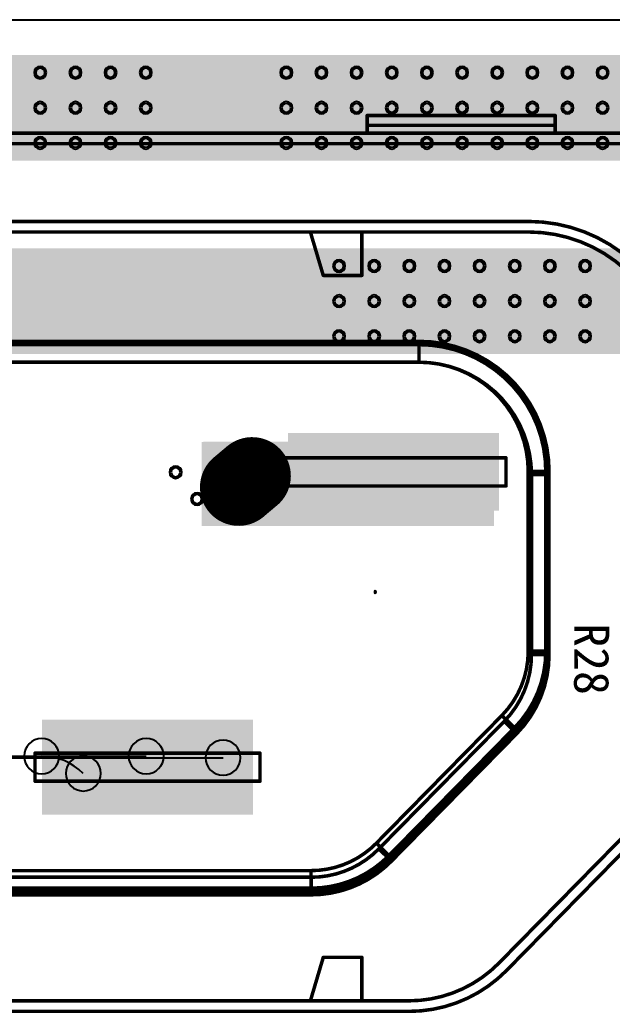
# Model space of a CAD drawing. Header units: inches. Extents: x 32166 to 66782, y 2386 to 7162.
# Drawn here: x 33003.7 to 33079.6, y 3838.2 to 3965.4 of the extents above; entities that cross this region are included whole.
import ezdxf

# ---------------------------------------------------------------- set-up
doc = ezdxf.new("R2010")
doc.units = ezdxf.units.IN
doc.header["$LTSCALE"] = 0.64311
doc.header["$MEASUREMENT"] = 0
for name, color, linetype in [('KEEPOUTLAYER', 6, 'CONTINUOUS'), ('MULTILAYER', 9, 'CONTINUOUS'), ('TOPLAYER', 1, 'CONTINUOUS'), ('TOPOVERLAY', 2, 'CONTINUOUS'), ('TOPSOLDER', 216, 'CONTINUOUS')]:
    doc.layers.add(name, color=color, linetype=linetype)
doc.styles.get("Standard").update_dxf_attribs({"font": 'txt', "width": 0.8})

msp = doc.modelspace()

# ---------------------------------------------------------------- linework, layer by layer
at = {"layer": 'KEEPOUTLAYER'}
msp.add_line((32666.61, 3965.35), (34174.11, 3965.35), dxfattribs=at)
at = {"layer": 'MULTILAYER', "const_width": 9}
msp.add_lwpolyline([(33033.48, 3906.99), (33031.76, 3905.54)], dxfattribs=at)
at = {"layer": 'MULTILAYER', "const_width": 4.5}
for points in [[(33032.04, 3908.71, 1), (33034.93, 3905.26, 1)], [(33030.31, 3907.26, 1), (33033.21, 3903.82, 1)]]:
    msp.add_lwpolyline(points, format="xyb", close=True, dxfattribs=at)
at = {"layer": 'MULTILAYER'}
for centre, start, end in [((33006.36, 3958.6), 0, 180), ((33006.36, 3958.6), 180, 0), ((33010.86, 3958.6), 0, 180), ((33010.86, 3958.6), 180, 0), ((33015.36, 3958.6), 0, 180), ((33015.36, 3958.6), 180, 0), ((33019.86, 3958.6), 0, 180), ((33019.86, 3958.6), 180, 0), ((33037.86, 3958.6), 0, 180), ((33037.86, 3958.6), 180, 0), ((33042.36, 3958.6), 0, 180), ((33042.36, 3958.6), 180, 0), ((33046.86, 3958.6), 0, 180), ((33046.86, 3958.6), 180, 0), ((33051.36, 3958.6), 0, 180), ((33051.36, 3958.6), 180, 0), ((33055.86, 3958.6), 0, 180), ((33055.86, 3958.6), 180, 0), ((33060.36, 3958.6), 0, 180), ((33060.36, 3958.6), 180, 0), ((33064.86, 3958.6), 0, 180), ((33064.86, 3958.6), 180, 0), ((33069.36, 3958.6), 0, 180), ((33069.36, 3958.6), 180, 0), ((33073.86, 3958.6), 0, 180), ((33073.86, 3958.6), 180, 0), ((33078.36, 3958.6), 0, 180), ((33078.36, 3958.6), 180, 0), ((33006.36, 3954.1), 0, 180), ((33010.86, 3954.1), 0, 180), ((33015.36, 3954.1), 0, 180), ((33019.86, 3954.1), 0, 180), ((33037.86, 3954.1), 0, 180), ((33042.36, 3954.1), 0, 180), ((33046.86, 3954.1), 0, 180), ((33051.36, 3954.1), 0, 180), ((33055.86, 3954.1), 0, 180), ((33060.36, 3954.1), 0, 180), ((33064.86, 3954.1), 0, 180), ((33069.36, 3954.1), 0, 180), ((33073.86, 3954.1), 0, 180), ((33078.36, 3954.1), 0, 180), ((33006.36, 3954.1), 180, 0), ((33010.86, 3954.1), 180, 0), ((33015.36, 3954.1), 180, 0), ((33019.86, 3954.1), 180, 0), ((33037.86, 3954.1), 180, 0), ((33042.36, 3954.1), 180, 0), ((33046.86, 3954.1), 180, 0), ((33051.36, 3954.1), 180, 0), ((33055.86, 3954.1), 180, 0), ((33060.36, 3954.1), 180, 0), ((33064.86, 3954.1), 180, 0), ((33069.36, 3954.1), 180, 0), ((33073.86, 3954.1), 180, 0), ((33078.36, 3954.1), 180, 0), ((33006.36, 3949.6), 0, 180), ((33006.36, 3949.6), 180, 0), ((33010.86, 3949.6), 0, 180), ((33010.86, 3949.6), 180, 0), ((33015.36, 3949.6), 0, 180), ((33015.36, 3949.6), 180, 0), ((33019.86, 3949.6), 0, 180), ((33019.86, 3949.6), 180, 0), ((33037.86, 3949.6), 0, 180), ((33037.86, 3949.6), 180, 0), ((33042.36, 3949.6), 0, 180), ((33042.36, 3949.6), 180, 0), ((33046.86, 3949.6), 0, 180), ((33046.86, 3949.6), 180, 0), ((33051.36, 3949.6), 0, 180), ((33051.36, 3949.6), 180, 0), ((33055.86, 3949.6), 0, 180), ((33055.86, 3949.6), 180, 0), ((33060.36, 3949.6), 0, 180), ((33060.36, 3949.6), 180, 0), ((33064.86, 3949.6), 0, 180), ((33064.86, 3949.6), 180, 0), ((33069.36, 3949.6), 0, 180), ((33069.36, 3949.6), 180, 0), ((33073.86, 3949.6), 0, 180), ((33073.86, 3949.6), 180, 0), ((33078.36, 3949.6), 0, 180), ((33078.36, 3949.6), 180, 0), ((33044.61, 3933.85), 0, 180), ((33049.11, 3933.85), 0, 180), ((33053.61, 3933.85), 0, 180), ((33058.11, 3933.85), 0, 180), ((33062.61, 3933.85), 0, 180), ((33067.11, 3933.85), 0, 180), ((33071.61, 3933.85), 0, 180), ((33076.11, 3933.85), 0, 180), ((33044.61, 3933.85), 180, 0), ((33049.11, 3933.85), 180, 0), ((33053.61, 3933.85), 180, 0), ((33058.11, 3933.85), 180, 0), ((33062.61, 3933.85), 180, 0), ((33067.11, 3933.85), 180, 0), ((33071.61, 3933.85), 180, 0), ((33076.11, 3933.85), 180, 0), ((33044.61, 3929.35), 0, 180), ((33044.61, 3929.35), 180, 0), ((33049.11, 3929.35), 0, 180), ((33049.11, 3929.35), 180, 0), ((33053.61, 3929.35), 0, 180), ((33053.61, 3929.35), 180, 0), ((33058.11, 3929.35), 0, 180), ((33058.11, 3929.35), 180, 0), ((33062.61, 3929.35), 0, 180), ((33062.61, 3929.35), 180, 0), ((33067.11, 3929.35), 0, 180), ((33067.11, 3929.35), 180, 0), ((33071.61, 3929.35), 0, 180), ((33071.61, 3929.35), 180, 0), ((33076.11, 3929.35), 0, 180), ((33076.11, 3929.35), 180, 0), ((33044.61, 3924.85), 0, 180), ((33049.11, 3924.85), 0, 180), ((33053.61, 3924.85), 0, 180), ((33058.11, 3924.85), 0, 180), ((33062.61, 3924.85), 0, 180), ((33067.11, 3924.85), 0, 180), ((33071.61, 3924.85), 0, 180), ((33076.11, 3924.85), 0, 180), ((33044.61, 3924.85), 180, 0), ((33049.11, 3924.85), 180, 0), ((33053.61, 3924.85), 180, 0), ((33058.11, 3924.85), 180, 0), ((33062.61, 3924.85), 180, 0), ((33067.11, 3924.85), 180, 0), ((33071.61, 3924.85), 180, 0), ((33076.11, 3924.85), 180, 0), ((33023.69, 3907.44), 0, 180), ((33023.69, 3907.44), 180, 0), ((33026.43, 3904.02), 0, 180), ((33026.43, 3904.02), 180, 0)]:
    msp.add_arc(centre, 0.562, start, end, dxfattribs=at)
for points in [[(33064.64, 3911.99), (33038.54, 3911.99), (33064.64, 3902.99), (33038.54, 3902.99)], [(33007.04, 3864.06), (33033.14, 3864.06), (33007.04, 3875.31), (33033.14, 3875.31)]]:
    msp.add_solid(points, dxfattribs=at)
at = {"layer": 'TOPLAYER'}
msp.add_line((32919.71, 3871.1), (33019.92, 3871.1), dxfattribs=at)
at = {"layer": 'TOPLAYER', "const_width": 9}
msp.add_lwpolyline([(33033.48, 3906.99), (33031.76, 3905.54)], dxfattribs=at)
at = {"layer": 'TOPLAYER', "const_width": 4.5}
for points in [[(33032.04, 3908.71, 1), (33034.93, 3905.26, 1)], [(33030.31, 3907.26, 1), (33033.21, 3903.82, 1)]]:
    msp.add_lwpolyline(points, format="xyb", close=True, dxfattribs=at)
at = {"layer": 'TOPLAYER'}
for centre, radius, start, end in [((33006.36, 3958.6), 0.562, 0, 180), ((33006.36, 3958.6), 0.562, 180, 0), ((33010.86, 3958.6), 0.562, 0, 180), ((33010.86, 3958.6), 0.562, 180, 0), ((33015.36, 3958.6), 0.562, 0, 180), ((33015.36, 3958.6), 0.562, 180, 0), ((33019.86, 3958.6), 0.562, 0, 180), ((33019.86, 3958.6), 0.562, 180, 0), ((33037.86, 3958.6), 0.562, 0, 180), ((33037.86, 3958.6), 0.562, 180, 0), ((33042.36, 3958.6), 0.562, 0, 180), ((33042.36, 3958.6), 0.562, 180, 0), ((33046.86, 3958.6), 0.562, 0, 180), ((33046.86, 3958.6), 0.562, 180, 0), ((33051.36, 3958.6), 0.562, 0, 180), ((33051.36, 3958.6), 0.562, 180, 0), ((33055.86, 3958.6), 0.562, 0, 180), ((33055.86, 3958.6), 0.562, 180, 0), ((33060.36, 3958.6), 0.562, 0, 180), ((33060.36, 3958.6), 0.562, 180, 0), ((33064.86, 3958.6), 0.562, 0, 180), ((33064.86, 3958.6), 0.562, 180, 0), ((33069.36, 3958.6), 0.562, 0, 180), ((33069.36, 3958.6), 0.562, 180, 0), ((33073.86, 3958.6), 0.562, 0, 180), ((33073.86, 3958.6), 0.562, 180, 0), ((33078.36, 3958.6), 0.562, 0, 180), ((33078.36, 3958.6), 0.562, 180, 0), ((33006.36, 3954.1), 0.562, 0, 180), ((33010.86, 3954.1), 0.562, 0, 180), ((33015.36, 3954.1), 0.562, 0, 180), ((33019.86, 3954.1), 0.562, 0, 180), ((33037.86, 3954.1), 0.562, 0, 180), ((33042.36, 3954.1), 0.562, 0, 180), ((33046.86, 3954.1), 0.562, 0, 180), ((33051.36, 3954.1), 0.562, 0, 180), ((33055.86, 3954.1), 0.562, 0, 180), ((33060.36, 3954.1), 0.562, 0, 180), ((33064.86, 3954.1), 0.562, 0, 180), ((33069.36, 3954.1), 0.562, 0, 180), ((33073.86, 3954.1), 0.562, 0, 180), ((33078.36, 3954.1), 0.562, 0, 180), ((33006.36, 3954.1), 0.562, 180, 0), ((33010.86, 3954.1), 0.562, 180, 0), ((33015.36, 3954.1), 0.562, 180, 0), ((33019.86, 3954.1), 0.562, 180, 0), ((33037.86, 3954.1), 0.562, 180, 0), ((33042.36, 3954.1), 0.562, 180, 0), ((33046.86, 3954.1), 0.562, 180, 0), ((33051.36, 3954.1), 0.562, 180, 0), ((33055.86, 3954.1), 0.562, 180, 0), ((33060.36, 3954.1), 0.562, 180, 0), ((33064.86, 3954.1), 0.562, 180, 0), ((33069.36, 3954.1), 0.562, 180, 0), ((33073.86, 3954.1), 0.562, 180, 0), ((33078.36, 3954.1), 0.562, 180, 0), ((33006.36, 3949.6), 0.562, 0, 180), ((33006.36, 3949.6), 0.562, 180, 0), ((33010.86, 3949.6), 0.562, 0, 180), ((33010.86, 3949.6), 0.562, 180, 0), ((33015.36, 3949.6), 0.562, 0, 180), ((33015.36, 3949.6), 0.562, 180, 0), ((33019.86, 3949.6), 0.562, 0, 180), ((33019.86, 3949.6), 0.562, 180, 0), ((33037.86, 3949.6), 0.562, 0, 180), ((33037.86, 3949.6), 0.562, 180, 0), ((33042.36, 3949.6), 0.562, 0, 180), ((33042.36, 3949.6), 0.562, 180, 0), ((33046.86, 3949.6), 0.562, 0, 180), ((33046.86, 3949.6), 0.562, 180, 0), ((33051.36, 3949.6), 0.562, 0, 180), ((33051.36, 3949.6), 0.562, 180, 0), ((33055.86, 3949.6), 0.562, 0, 180), ((33055.86, 3949.6), 0.562, 180, 0), ((33060.36, 3949.6), 0.562, 0, 180), ((33060.36, 3949.6), 0.562, 180, 0), ((33064.86, 3949.6), 0.562, 0, 180), ((33064.86, 3949.6), 0.562, 180, 0), ((33069.36, 3949.6), 0.562, 0, 180), ((33069.36, 3949.6), 0.562, 180, 0), ((33073.86, 3949.6), 0.562, 0, 180), ((33073.86, 3949.6), 0.562, 180, 0), ((33078.36, 3949.6), 0.562, 0, 180), ((33078.36, 3949.6), 0.562, 180, 0), ((33044.61, 3933.85), 0.562, 0, 180), ((33049.11, 3933.85), 0.562, 0, 180), ((33053.61, 3933.85), 0.562, 0, 180), ((33058.11, 3933.85), 0.562, 0, 180), ((33062.61, 3933.85), 0.562, 0, 180), ((33067.11, 3933.85), 0.562, 0, 180), ((33071.61, 3933.85), 0.562, 0, 180), ((33076.11, 3933.85), 0.562, 0, 180), ((33044.61, 3933.85), 0.562, 180, 0), ((33049.11, 3933.85), 0.562, 180, 0), ((33053.61, 3933.85), 0.562, 180, 0), ((33058.11, 3933.85), 0.562, 180, 0), ((33062.61, 3933.85), 0.562, 180, 0), ((33067.11, 3933.85), 0.562, 180, 0), ((33071.61, 3933.85), 0.562, 180, 0), ((33076.11, 3933.85), 0.562, 180, 0), ((33044.61, 3929.35), 0.562, 0, 180), ((33044.61, 3929.35), 0.562, 180, 0), ((33049.11, 3929.35), 0.562, 0, 180), ((33049.11, 3929.35), 0.562, 180, 0), ((33053.61, 3929.35), 0.562, 0, 180), ((33053.61, 3929.35), 0.562, 180, 0), ((33058.11, 3929.35), 0.562, 0, 180), ((33058.11, 3929.35), 0.562, 180, 0), ((33062.61, 3929.35), 0.562, 0, 180), ((33062.61, 3929.35), 0.562, 180, 0), ((33067.11, 3929.35), 0.562, 0, 180), ((33067.11, 3929.35), 0.562, 180, 0), ((33071.61, 3929.35), 0.562, 0, 180), ((33071.61, 3929.35), 0.562, 180, 0), ((33076.11, 3929.35), 0.562, 0, 180), ((33076.11, 3929.35), 0.562, 180, 0), ((33044.61, 3924.85), 0.562, 0, 180), ((33049.11, 3924.85), 0.562, 0, 180), ((33053.61, 3924.85), 0.562, 0, 180), ((33058.11, 3924.85), 0.562, 0, 180), ((33062.61, 3924.85), 0.562, 0, 180), ((33067.11, 3924.85), 0.562, 0, 180), ((33071.61, 3924.85), 0.562, 0, 180), ((33076.11, 3924.85), 0.562, 0, 180), ((33044.61, 3924.85), 0.562, 180, 0), ((33049.11, 3924.85), 0.562, 180, 0), ((33053.61, 3924.85), 0.562, 180, 0), ((33058.11, 3924.85), 0.562, 180, 0), ((33062.61, 3924.85), 0.562, 180, 0), ((33067.11, 3924.85), 0.562, 180, 0), ((33071.61, 3924.85), 0.562, 180, 0), ((33076.11, 3924.85), 0.562, 180, 0), ((33023.69, 3907.44), 0.562, 0, 180), ((33023.69, 3907.44), 0.562, 180, 0), ((33026.43, 3904.02), 0.562, 0, 180), ((33026.43, 3904.02), 0.562, 180, 0), ((33006.53, 3871.1), 2.25, 0, 180), ((33019.92, 3871.1), 2.25, 0, 180), ((33006.53, 3871.1), 2.25, 180, 0), ((33006.53, 3863.55), 7.55, 45, 90), ((33011.87, 3868.89), 2.25, 0, 180), ((33019.92, 3871.1), 2.25, 180, 0), ((33011.87, 3868.89), 2.25, 180, 0)]:
    msp.add_arc(centre, radius, start, end, dxfattribs=at)
for points in [[(32925.36, 3947.35), (33413.61, 3947.35), (32925.36, 3960.85), (33413.61, 3960.85)], [(32911.86, 3922.6), (33316.86, 3922.6), (32911.86, 3936.1), (33316.86, 3936.1)], [(33027.02, 3900.55), (33064.46, 3900.55), (33027.02, 3911.31), (33064.46, 3911.31)], [(33064.64, 3911.99), (33038.54, 3911.99), (33064.64, 3902.99), (33038.54, 3902.99)], [(33007.04, 3864.06), (33033.14, 3864.06), (33007.04, 3875.31), (33033.14, 3875.31)]]:
    msp.add_solid(points, dxfattribs=at)
at = {"layer": 'TOPOVERLAY'}
msp.add_line((33049.25, 3892.09), (33049.25, 3892.14), dxfattribs=at)
at = {"layer": 'TOPOVERLAY', "const_width": 0.45}
for points in [[(33048.21, 3950.86), (33048.21, 3953.11)], [(33048.21, 3953.11), (33072.29, 3953.11)], [(33072.29, 3950.86), (33072.29, 3953.11)], [(33048.21, 3951.85), (33072.29, 3951.85)], [(32945.61, 3950.86), (33094.56, 3950.86)], [(32945.61, 3949.51), (33094.56, 3949.51)], [(32971.31, 3939.55), (33068.87, 3939.55)], [(32971.31, 3938.2), (33068.87, 3938.2)], [(33040.96, 3938.13), (33042.59, 3932.64)], [(33047.54, 3932.64), (33047.54, 3938.13)], [(33042.59, 3932.64), (33047.54, 3932.64)], [(32985.33, 3924.2), (33054.85, 3924.2)], [(32985.33, 3923.78), (33054.85, 3923.78)], [(32985.33, 3923.78), (33054.85, 3923.78)], [(33054.85, 3921.53), (33054.85, 3924.2)], [(33054.85, 3921.53), (33054.85, 3923.78)], [(32985.33, 3921.53), (33054.85, 3921.53)], [(32985.33, 3921.53), (33054.85, 3921.53)], [(33037.19, 3905.69), (33037.19, 3909.29)], [(33037.19, 3909.29), (33065.99, 3909.29)], [(33065.99, 3905.69), (33065.99, 3909.29)], [(33068.83, 3884.53), (33068.83, 3907.55)], [(33068.83, 3907.55), (33071.5, 3907.55)], [(33069.25, 3884.09), (33069.25, 3907.13)], [(33069.25, 3907.13), (33071.5, 3907.13)], [(33071.08, 3884.53), (33071.08, 3907.55)], [(33071.5, 3884.53), (33071.5, 3907.55)], [(33071.5, 3884.09), (33071.5, 3907.13)], [(33037.19, 3905.69), (33065.99, 3905.69)], [(33068.83, 3884.53), (33071.5, 3884.53)], [(33069.25, 3884.09), (33071.5, 3884.09)], [(33049.39, 3859.96), (33065.46, 3876.31)], [(33049.71, 3859.24), (33065.77, 3875.57)], [(33065.46, 3876.31), (33067.37, 3874.44)], [(33065.77, 3875.57), (33067.37, 3873.99)], [(33051, 3858.38), (33067.07, 3874.73)], [(33051.3, 3858.08), (33067.37, 3874.44)], [(33051.32, 3857.66), (33067.37, 3873.99)], [(33005.69, 3867.89), (33005.69, 3871.49)], [(33005.69, 3871.49), (33034.49, 3871.49)], [(33034.49, 3867.89), (33034.49, 3871.49)], [(33005.69, 3867.89), (33034.49, 3867.89)], [(33065.09, 3844.62), (33082.66, 3862.49)], [(33066.06, 3843.67), (33083.62, 3861.55)], [(33049.39, 3859.96), (33051.3, 3858.08)], [(33049.71, 3859.24), (33051.32, 3857.66)], [(32999.15, 3856.45), (33041.03, 3856.45)], [(33041.03, 3853.78), (33041.03, 3856.45)], [(32999.13, 3855.6), (33041.05, 3855.6)], [(33041.05, 3853.35), (33041.05, 3855.6)], [(32999.15, 3854.2), (33041.03, 3854.2)], [(32999.15, 3853.78), (33041.03, 3853.78)], [(32999.13, 3853.35), (33041.05, 3853.35)], [(33040.96, 3839.84), (33042.59, 3845.34)], [(33042.59, 3845.34), (33047.54, 3845.34)], [(33047.54, 3839.84), (33047.54, 3845.34)], [(32986.62, 3839.78), (33053.55, 3839.78)], [(32986.62, 3838.43), (33053.55, 3838.43)]]:
    msp.add_lwpolyline(points, dxfattribs=at)
at = {"layer": 'TOPOVERLAY', "const_width": 0.225}
for points in [[(33048.1, 3953.11, 1), (33048.33, 3953.11, 1)], [(33048.1, 3953.11, 1), (33048.33, 3953.11, 1)], [(33072.18, 3953.11, 1), (33072.4, 3953.11, 1)], [(33072.18, 3953.11, 1), (33072.4, 3953.11, 1)], [(33048.1, 3951.85, 1), (33048.33, 3951.85, 1)], [(33072.18, 3951.85, 1), (33072.4, 3951.85, 1)], [(33048.1, 3950.86, 1), (33048.33, 3950.86, 1)], [(33072.18, 3950.86, 1), (33072.4, 3950.86, 1)], [(33068.76, 3939.55, 1), (33068.98, 3939.55, 1)], [(33068.76, 3939.55, 1), (33068.98, 3939.55, 1)], [(33040.85, 3938.13, 1), (33041.07, 3938.13, 1)], [(33047.43, 3938.13, 1), (33047.65, 3938.13, 1)], [(33068.76, 3938.2, 1), (33068.98, 3938.2, 1)], [(33068.76, 3938.2, 1), (33068.98, 3938.2, 1)], [(33042.48, 3932.64, 1), (33042.7, 3932.64, 1)], [(33042.48, 3932.64, 1), (33042.7, 3932.64, 1)], [(33047.43, 3932.64, 1), (33047.65, 3932.64, 1)], [(33047.43, 3932.64, 1), (33047.65, 3932.64, 1)], [(33054.74, 3924.2, 1), (33054.96, 3924.2, 1)], [(33054.74, 3924.2, 1), (33054.96, 3924.2, 1)], [(33054.74, 3924.2, 1), (33054.96, 3924.2, 1)], [(33054.74, 3923.78, 1), (33054.96, 3923.78, 1)], [(33054.74, 3923.78, 1), (33054.96, 3923.78, 1)], [(33054.74, 3923.78, 1), (33054.96, 3923.78, 1)], [(33054.74, 3923.78, 1), (33054.96, 3923.78, 1)], [(33054.74, 3923.78, 1), (33054.96, 3923.78, 1)], [(33054.74, 3921.53, 1), (33054.96, 3921.53, 1)], [(33054.74, 3921.53, 1), (33054.96, 3921.53, 1)], [(33054.74, 3921.53, 1), (33054.96, 3921.53, 1)], [(33054.74, 3921.53, 1), (33054.96, 3921.53, 1)], [(33054.74, 3921.53, 1), (33054.96, 3921.53, 1)], [(33054.74, 3921.53, 1), (33054.96, 3921.53, 1)], [(33037.08, 3909.29, 1), (33037.3, 3909.29, 1)], [(33037.08, 3909.29, 1), (33037.3, 3909.29, 1)], [(33065.88, 3909.29, 1), (33066.1, 3909.29, 1)], [(33065.88, 3909.29, 1), (33066.1, 3909.29, 1)], [(33068.71, 3907.55, 1), (33068.94, 3907.55, 1)], [(33068.71, 3907.55, 1), (33068.94, 3907.55, 1)], [(33068.71, 3907.55, 1), (33068.94, 3907.55, 1)], [(33069.14, 3907.13, 1), (33069.36, 3907.13, 1)], [(33069.14, 3907.13, 1), (33069.36, 3907.13, 1)], [(33069.14, 3907.13, 1), (33069.36, 3907.13, 1)], [(33070.96, 3907.55, 1), (33071.19, 3907.55, 1)], [(33070.96, 3907.55, 1), (33071.19, 3907.55, 1)], [(33071.39, 3907.55, 1), (33071.61, 3907.55, 1)], [(33071.39, 3907.55, 1), (33071.61, 3907.55, 1)], [(33071.39, 3907.55, 1), (33071.61, 3907.55, 1)], [(33071.39, 3907.13, 1), (33071.61, 3907.13, 1)], [(33071.39, 3907.13, 1), (33071.61, 3907.13, 1)], [(33071.39, 3907.13, 1), (33071.61, 3907.13, 1)], [(33037.08, 3905.69, 1), (33037.3, 3905.69, 1)], [(33037.08, 3905.69, 1), (33037.3, 3905.69, 1)], [(33065.88, 3905.69, 1), (33066.1, 3905.69, 1)], [(33065.88, 3905.69, 1), (33066.1, 3905.69, 1)], [(33068.71, 3884.53, 1), (33068.94, 3884.53, 1)], [(33068.71, 3884.53, 1), (33068.94, 3884.53, 1)], [(33068.71, 3884.53, 1), (33068.94, 3884.53, 1)], [(33070.96, 3884.53, 1), (33071.19, 3884.53, 1)], [(33070.96, 3884.53, 1), (33071.19, 3884.53, 1)], [(33071.39, 3884.53, 1), (33071.61, 3884.53, 1)], [(33071.39, 3884.53, 1), (33071.61, 3884.53, 1)], [(33071.39, 3884.53, 1), (33071.61, 3884.53, 1)], [(33069.14, 3884.09, 1), (33069.36, 3884.09, 1)], [(33069.14, 3884.09, 1), (33069.36, 3884.09, 1)], [(33069.14, 3884.09, 1), (33069.36, 3884.09, 1)], [(33071.39, 3884.09, 1), (33071.61, 3884.09, 1)], [(33071.39, 3884.09, 1), (33071.61, 3884.09, 1)], [(33071.39, 3884.09, 1), (33071.61, 3884.09, 1)], [(33065.35, 3876.31, 1), (33065.58, 3876.31, 1)], [(33065.35, 3876.31, 1), (33065.58, 3876.31, 1)], [(33065.35, 3876.31, 1), (33065.58, 3876.31, 1)], [(33065.65, 3875.57, 1), (33065.88, 3875.57, 1)], [(33065.65, 3875.57, 1), (33065.88, 3875.57, 1)], [(33065.65, 3875.57, 1), (33065.88, 3875.57, 1)], [(33066.96, 3874.73, 1), (33067.18, 3874.73, 1)], [(33066.96, 3874.73, 1), (33067.18, 3874.73, 1)], [(33067.26, 3874.44, 1), (33067.48, 3874.44, 1)], [(33067.26, 3874.44, 1), (33067.48, 3874.44, 1)], [(33067.26, 3874.44, 1), (33067.48, 3874.44, 1)], [(33067.26, 3873.99, 1), (33067.48, 3873.99, 1)], [(33067.26, 3873.99, 1), (33067.48, 3873.99, 1)], [(33067.26, 3873.99, 1), (33067.48, 3873.99, 1)], [(33005.58, 3871.49, 1), (33005.8, 3871.49, 1)], [(33005.58, 3871.49, 1), (33005.8, 3871.49, 1)], [(33034.38, 3871.49, 1), (33034.6, 3871.49, 1)], [(33034.38, 3871.49, 1), (33034.6, 3871.49, 1)], [(33005.58, 3867.89, 1), (33005.8, 3867.89, 1)], [(33005.58, 3867.89, 1), (33005.8, 3867.89, 1)], [(33034.38, 3867.89, 1), (33034.6, 3867.89, 1)], [(33034.38, 3867.89, 1), (33034.6, 3867.89, 1)], [(33049.28, 3859.96, 1), (33049.51, 3859.96, 1)], [(33049.28, 3859.96, 1), (33049.51, 3859.96, 1)], [(33049.28, 3859.96, 1), (33049.51, 3859.96, 1)], [(33049.6, 3859.24, 1), (33049.83, 3859.24, 1)], [(33049.6, 3859.24, 1), (33049.83, 3859.24, 1)], [(33049.6, 3859.24, 1), (33049.83, 3859.24, 1)], [(33050.89, 3858.38, 1), (33051.11, 3858.38, 1)], [(33050.89, 3858.38, 1), (33051.11, 3858.38, 1)], [(33051.19, 3858.08, 1), (33051.41, 3858.08, 1)], [(33051.19, 3858.08, 1), (33051.41, 3858.08, 1)], [(33051.19, 3858.08, 1), (33051.41, 3858.08, 1)], [(33051.21, 3857.66, 1), (33051.43, 3857.66, 1)], [(33051.21, 3857.66, 1), (33051.43, 3857.66, 1)], [(33051.21, 3857.66, 1), (33051.43, 3857.66, 1)], [(33040.92, 3856.45, 1), (33041.14, 3856.45, 1)], [(33040.92, 3856.45, 1), (33041.14, 3856.45, 1)], [(33040.92, 3856.45, 1), (33041.14, 3856.45, 1)], [(33040.94, 3855.6, 1), (33041.16, 3855.6, 1)], [(33040.94, 3855.6, 1), (33041.16, 3855.6, 1)], [(33040.94, 3855.6, 1), (33041.16, 3855.6, 1)], [(33040.92, 3854.2, 1), (33041.14, 3854.2, 1)], [(33040.92, 3854.2, 1), (33041.14, 3854.2, 1)], [(33040.92, 3853.78, 1), (33041.14, 3853.78, 1)], [(33040.92, 3853.78, 1), (33041.14, 3853.78, 1)], [(33040.92, 3853.78, 1), (33041.14, 3853.78, 1)], [(33040.94, 3853.35, 1), (33041.16, 3853.35, 1)], [(33040.94, 3853.35, 1), (33041.16, 3853.35, 1)], [(33040.94, 3853.35, 1), (33041.16, 3853.35, 1)], [(33042.48, 3845.34, 1), (33042.7, 3845.34, 1)], [(33042.48, 3845.34, 1), (33042.7, 3845.34, 1)], [(33047.43, 3845.34, 1), (33047.65, 3845.34, 1)], [(33047.43, 3845.34, 1), (33047.65, 3845.34, 1)], [(33064.98, 3844.62, 1), (33065.21, 3844.62, 1)], [(33064.98, 3844.62, 1), (33065.21, 3844.62, 1)], [(33065.94, 3843.67, 1), (33066.17, 3843.67, 1)], [(33065.94, 3843.67, 1), (33066.17, 3843.67, 1)], [(33040.85, 3839.84, 1), (33041.07, 3839.84, 1)], [(33047.43, 3839.84, 1), (33047.65, 3839.84, 1)], [(33053.44, 3839.78, 1), (33053.67, 3839.78, 1)], [(33053.44, 3839.78, 1), (33053.67, 3839.78, 1)], [(33053.44, 3838.43, 1), (33053.67, 3838.43, 1)], [(33053.44, 3838.43, 1), (33053.67, 3838.43, 1)]]:
    msp.add_lwpolyline(points, format="xyb", close=True, dxfattribs=at)
at = {"layer": 'TOPOVERLAY', "const_width": 0.45}
for points in [[(33068.87, 3939.55, -0.414214), (33088.65, 3919.77)], [(33068.87, 3938.2, -0.414214), (33087.3, 3919.77)], [(33054.85, 3924.2, -0.414214), (33071.5, 3907.55)], [(33054.85, 3923.78, -0.414214), (33071.08, 3907.55)], [(33054.85, 3923.78, -0.414214), (33071.5, 3907.13)], [(33054.85, 3921.53, -0.414214), (33068.83, 3907.55)], [(33054.85, 3921.53, -0.414214), (33069.25, 3907.13)], [(33068.83, 3884.53, -0.196645), (33065.46, 3876.31)], [(33071.08, 3884.53, -0.196645), (33067.07, 3874.73)], [(33071.5, 3884.53, -0.196645), (33067.37, 3874.44)], [(33069.25, 3884.09, -0.196645), (33065.77, 3875.57)], [(33071.5, 3884.09, -0.196645), (33067.37, 3873.99)], [(33049.39, 3859.96, -0.201181), (33041.03, 3856.45)], [(33049.71, 3859.24, -0.201181), (33041.05, 3855.6)], [(33051, 3858.38, -0.201181), (33041.03, 3854.2)], [(33051.3, 3858.08, -0.201181), (33041.03, 3853.78)], [(33051.32, 3857.66, -0.201181), (33041.05, 3853.35)], [(33065.09, 3844.62, -0.201181), (33053.55, 3839.78)], [(33066.06, 3843.67, -0.201181), (33053.55, 3838.43)]]:
    msp.add_lwpolyline(points, format="xyb", dxfattribs=at)
at = {"layer": 'TOPOVERLAY'}
for centre, start, end in [((33049.25, 3892.14), 0, 180), ((33049.25, 3892.09), 0, 180), ((33049.25, 3892.14), 180, 0), ((33049.25, 3892.09), 180, 0)]:
    msp.add_arc(centre, 0.112, start, end, dxfattribs=at)
at = {"layer": 'TOPSOLDER'}
msp.add_line((32920.14, 3870.9), (33029.76, 3870.9), dxfattribs=at)
at = {"layer": 'TOPSOLDER', "const_width": 9.91}
msp.add_lwpolyline([(33033.48, 3906.99), (33031.76, 3905.54)], dxfattribs=at)
at = {"layer": 'TOPSOLDER', "const_width": 4.96}
for points in [[(33031.89, 3908.88, 1), (33035.08, 3905.09, 1)], [(33030.17, 3907.44, 1), (33033.35, 3903.64, 1)]]:
    msp.add_lwpolyline(points, format="xyb", close=True, dxfattribs=at)
at = {"layer": 'TOPSOLDER'}
for centre, radius, start, end in [((33006.36, 3958.6), 0.791, 0, 180), ((33006.36, 3958.6), 0.791, 180, 0), ((33010.86, 3958.6), 0.791, 0, 180), ((33010.86, 3958.6), 0.791, 180, 0), ((33015.36, 3958.6), 0.791, 0, 180), ((33015.36, 3958.6), 0.791, 180, 0), ((33019.86, 3958.6), 0.791, 0, 180), ((33019.86, 3958.6), 0.791, 180, 0), ((33037.86, 3958.6), 0.791, 0, 180), ((33037.86, 3958.6), 0.791, 180, 0), ((33042.36, 3958.6), 0.791, 0, 180), ((33042.36, 3958.6), 0.791, 180, 0), ((33046.86, 3958.6), 0.791, 0, 180), ((33046.86, 3958.6), 0.791, 180, 0), ((33051.36, 3958.6), 0.791, 0, 180), ((33051.36, 3958.6), 0.791, 180, 0), ((33055.86, 3958.6), 0.791, 0, 180), ((33055.86, 3958.6), 0.791, 180, 0), ((33060.36, 3958.6), 0.791, 0, 180), ((33060.36, 3958.6), 0.791, 180, 0), ((33064.86, 3958.6), 0.791, 0, 180), ((33064.86, 3958.6), 0.791, 180, 0), ((33069.36, 3958.6), 0.791, 0, 180), ((33069.36, 3958.6), 0.791, 180, 0), ((33073.86, 3958.6), 0.791, 0, 180), ((33073.86, 3958.6), 0.791, 180, 0), ((33078.36, 3958.6), 0.791, 0, 180), ((33078.36, 3958.6), 0.791, 180, 0), ((33006.36, 3954.1), 0.791, 0, 180), ((33010.86, 3954.1), 0.791, 0, 180), ((33015.36, 3954.1), 0.791, 0, 180), ((33019.86, 3954.1), 0.791, 0, 180), ((33037.86, 3954.1), 0.791, 0, 180), ((33042.36, 3954.1), 0.791, 0, 180), ((33046.86, 3954.1), 0.791, 0, 180), ((33051.36, 3954.1), 0.791, 0, 180), ((33055.86, 3954.1), 0.791, 0, 180), ((33060.36, 3954.1), 0.791, 0, 180), ((33064.86, 3954.1), 0.791, 0, 180), ((33069.36, 3954.1), 0.791, 0, 180), ((33073.86, 3954.1), 0.791, 0, 180), ((33078.36, 3954.1), 0.791, 0, 180), ((33006.36, 3954.1), 0.791, 180, 0), ((33010.86, 3954.1), 0.791, 180, 0), ((33015.36, 3954.1), 0.791, 180, 0), ((33019.86, 3954.1), 0.791, 180, 0), ((33037.86, 3954.1), 0.791, 180, 0), ((33042.36, 3954.1), 0.791, 180, 0), ((33046.86, 3954.1), 0.791, 180, 0), ((33051.36, 3954.1), 0.791, 180, 0), ((33055.86, 3954.1), 0.791, 180, 0), ((33060.36, 3954.1), 0.791, 180, 0), ((33064.86, 3954.1), 0.791, 180, 0), ((33069.36, 3954.1), 0.791, 180, 0), ((33073.86, 3954.1), 0.791, 180, 0), ((33078.36, 3954.1), 0.791, 180, 0), ((33006.36, 3949.6), 0.791, 0, 180), ((33006.36, 3949.6), 0.791, 180, 0), ((33010.86, 3949.6), 0.791, 0, 180), ((33010.86, 3949.6), 0.791, 180, 0), ((33015.36, 3949.6), 0.791, 0, 180), ((33015.36, 3949.6), 0.791, 180, 0), ((33019.86, 3949.6), 0.791, 0, 180), ((33019.86, 3949.6), 0.791, 180, 0), ((33037.86, 3949.6), 0.791, 0, 180), ((33037.86, 3949.6), 0.791, 180, 0), ((33042.36, 3949.6), 0.791, 0, 180), ((33042.36, 3949.6), 0.791, 180, 0), ((33046.86, 3949.6), 0.791, 0, 180), ((33046.86, 3949.6), 0.791, 180, 0), ((33051.36, 3949.6), 0.791, 0, 180), ((33051.36, 3949.6), 0.791, 180, 0), ((33055.86, 3949.6), 0.791, 0, 180), ((33055.86, 3949.6), 0.791, 180, 0), ((33060.36, 3949.6), 0.791, 0, 180), ((33060.36, 3949.6), 0.791, 180, 0), ((33064.86, 3949.6), 0.791, 0, 180), ((33064.86, 3949.6), 0.791, 180, 0), ((33069.36, 3949.6), 0.791, 0, 180), ((33069.36, 3949.6), 0.791, 180, 0), ((33073.86, 3949.6), 0.791, 0, 180), ((33073.86, 3949.6), 0.791, 180, 0), ((33078.36, 3949.6), 0.791, 0, 180), ((33078.36, 3949.6), 0.791, 180, 0), ((33044.61, 3933.85), 0.791, 0, 180), ((33049.11, 3933.85), 0.791, 0, 180), ((33053.61, 3933.85), 0.791, 0, 180), ((33058.11, 3933.85), 0.791, 0, 180), ((33062.61, 3933.85), 0.791, 0, 180), ((33067.11, 3933.85), 0.791, 0, 180), ((33071.61, 3933.85), 0.791, 0, 180), ((33076.11, 3933.85), 0.791, 0, 180), ((33044.61, 3933.85), 0.791, 180, 0), ((33049.11, 3933.85), 0.791, 180, 0), ((33053.61, 3933.85), 0.791, 180, 0), ((33058.11, 3933.85), 0.791, 180, 0), ((33062.61, 3933.85), 0.791, 180, 0), ((33067.11, 3933.85), 0.791, 180, 0), ((33071.61, 3933.85), 0.791, 180, 0), ((33076.11, 3933.85), 0.791, 180, 0), ((33044.61, 3929.35), 0.791, 0, 180), ((33044.61, 3929.35), 0.791, 180, 0), ((33049.11, 3929.35), 0.791, 0, 180), ((33049.11, 3929.35), 0.791, 180, 0), ((33053.61, 3929.35), 0.791, 0, 180), ((33053.61, 3929.35), 0.791, 180, 0), ((33058.11, 3929.35), 0.791, 0, 180), ((33058.11, 3929.35), 0.791, 180, 0), ((33062.61, 3929.35), 0.791, 0, 180), ((33062.61, 3929.35), 0.791, 180, 0), ((33067.11, 3929.35), 0.791, 0, 180), ((33067.11, 3929.35), 0.791, 180, 0), ((33071.61, 3929.35), 0.791, 0, 180), ((33071.61, 3929.35), 0.791, 180, 0), ((33076.11, 3929.35), 0.791, 0, 180), ((33076.11, 3929.35), 0.791, 180, 0), ((33044.61, 3924.85), 0.791, 0, 180), ((33049.11, 3924.85), 0.791, 0, 180), ((33053.61, 3924.85), 0.791, 0, 180), ((33058.11, 3924.85), 0.791, 0, 180), ((33062.61, 3924.85), 0.791, 0, 180), ((33067.11, 3924.85), 0.791, 0, 180), ((33071.61, 3924.85), 0.791, 0, 180), ((33076.11, 3924.85), 0.791, 0, 180), ((33044.61, 3924.85), 0.791, 180, 0), ((33049.11, 3924.85), 0.791, 180, 0), ((33053.61, 3924.85), 0.791, 180, 0), ((33058.11, 3924.85), 0.791, 180, 0), ((33062.61, 3924.85), 0.791, 180, 0), ((33067.11, 3924.85), 0.791, 180, 0), ((33071.61, 3924.85), 0.791, 180, 0), ((33076.11, 3924.85), 0.791, 180, 0), ((33023.69, 3907.44), 0.791, 0, 180), ((33023.69, 3907.44), 0.791, 180, 0), ((33026.43, 3904.02), 0.791, 0, 180), ((33026.43, 3904.02), 0.791, 180, 0), ((33029.76, 3870.9), 2.25, 0, 180), ((33029.76, 3870.9), 2.25, 180, 0)]:
    msp.add_arc(centre, radius, start, end, dxfattribs=at)
for points in [[(32925.36, 3947.35), (33413.61, 3947.35), (32925.36, 3960.85), (33413.61, 3960.85)], [(32911.86, 3922.6), (33316.86, 3922.6), (32911.86, 3936.1), (33316.86, 3936.1)], [(33065.1, 3912.45), (33038.08, 3912.45), (33065.1, 3902.53), (33038.08, 3902.53)], [(33027.24, 3900.55), (33063.06, 3900.55), (33027.24, 3911.35), (33063.06, 3911.35)], [(33006.58, 3863.61), (33033.59, 3863.61), (33006.58, 3875.77), (33033.59, 3875.77)]]:
    msp.add_solid(points, dxfattribs=at)

# ---------------------------------------------------------------- texts
at = {"layer": 'TOPOVERLAY'}
msp.add_text('R28', height=4.5, rotation=270, dxfattribs=at).set_placement((33074.72, 3888.12))

doc.saveas('drawing.dxf')
